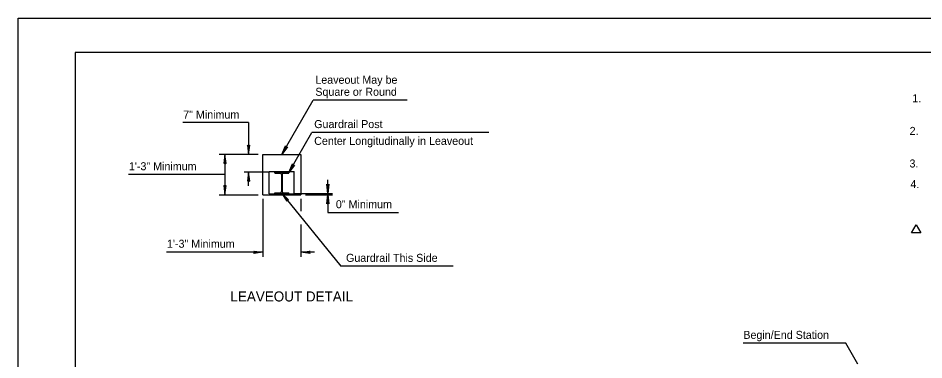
# Model space of a CAD drawing. Extents: x -1700 to 1700, y -1137 to 1100.
# Drawn here: x -1700 to 281, y 353 to 1100 of the extents above; entities that cross this region are included whole.
import ezdxf

# ---------------------------------------------------------------- set-up
doc = ezdxf.new("R2010")
doc.units = 0
for name, color, linetype in [('1', 7, 'Continuous'), ('25', 7, 'Continuous'), ('42', 7, 'Continuous'), ('44', 7, 'Continuous'), ('54', 7, 'Continuous'), ('56', 7, 'Continuous'), ('63', 7, 'Continuous')]:
    doc.layers.add(name, color=color, linetype=linetype)

msp = doc.modelspace()

# ---------------------------------------------------------------- linework, layer by layer
at = {"layer": '1'}
msp.add_lwpolyline([(-1700, 1100), (1700, 1100), (1700, -1100), (-1700, -1100)], close=True, dxfattribs=at)
at = {"layer": '25'}
for p, q in [((-1123.2, 802.3), (-1054.9, 920.7)), ((-848.9, 920.7), (-1054.9, 920.7)), ((-1195.8, 872), (-1339.4, 872)), ((-1195.8, 872), (-1195.8, 802.3)), ((-1107.7, 762.9), (-1057.4, 850.1)), ((-670.8, 850.1), (-1057.4, 850.1)), ((-1174.7, 802.3), (-1260.1, 802.3)), ((-1247.8, 802.3), (-1247.8, 714.2)), ((-1247.8, 758.2), (-1458.9, 758.2)), ((-1150.7, 763.6), (-1205.8, 763.6)), ((-1195.8, 733.6), (-1195.8, 763.6)), ((-1022.6, 716.9), (-1022.6, 746.9)), ((-1260.1, 714.2), (-1174.7, 714.2)), ((-1123.2, 716.9), (-993.8, 557.7)), ((-1095.7, 716.9), (-1012.6, 716.9)), ((-1071.7, 714.2), (-1012.6, 714.2)), ((-1022.6, 714.2), (-1022.6, 675.3)), ((-1164.5, 705.4), (-1164.5, 578.3)), ((-1081.5, 705.4), (-1081.5, 678.4)), ((-1022.6, 675.3), (-867.7, 675.3)), ((-1081.5, 648.8), (-1081.5, 578.3)), ((-1164.5, 588.3), (-1375.6, 588.3)), ((-1051.5, 588.3), (-1081.5, 588.3)), ((-748.7, 557.7), (-993.8, 557.7)), ((110.3, 389.7), (-114.2, 389.7)), ((136.8, 343.7), (110.3, 389.7))]:
    msp.add_line(p, q, dxfattribs=at)
for points in [[(-1195.8, 819.8), (-1198.3, 822.3), (-1195.8, 802.3), (-1193.3, 822.3)], [(-1114.5, 817.5), (-1111.1, 818.4), (-1123.2, 802.3), (-1115.4, 820.9)], [(-1247.8, 784.8), (-1245.3, 782.3), (-1247.8, 802.3), (-1250.3, 782.3)], [(-1099, 778), (-1095.6, 778.9), (-1107.7, 762.9), (-1099.9, 781.4)], [(-1195.8, 746.1), (-1193.3, 743.6), (-1195.8, 763.6), (-1198.3, 743.6)], [(-1247.8, 731.7), (-1250.3, 734.2), (-1247.8, 714.2), (-1245.3, 734.2)], [(-1022.6, 734.4), (-1020.1, 736.9), (-1022.6, 716.9), (-1025.1, 736.9)], [(-1112.2, 703.3), (-1108.7, 703), (-1123.2, 716.9), (-1112.5, 699.8)], [(-1022.6, 696.7), (-1025.1, 694.2), (-1022.6, 714.2), (-1020.1, 694.2)], [(-1182, 588.3), (-1184.5, 590.8), (-1164.5, 588.3), (-1184.5, 585.8)], [(-1064, 588.3), (-1061.5, 585.8), (-1081.5, 588.3), (-1061.5, 590.8)]]:
    msp.add_lwpolyline(points, close=True, dxfattribs=at)
at = {"layer": '42'}
for p, q in [((-1151, 715.9), (-1151, 765)), ((-1151, 765), (-1096.4, 765)), ((-1138.8, 761.6), (-1138.8, 762.7)), ((-1138.5, 762.9), (-1107.9, 762.9)), ((-1138.5, 761.4), (-1126.9, 761.4)), ((-1123.9, 758.4), (-1123.9, 721.4)), ((-1122.6, 758.4), (-1122.6, 721.4)), ((-1119.6, 761.4), (-1107.9, 761.4)), ((-1107.7, 761.6), (-1107.7, 762.7)), ((-1096.4, 715.9), (-1096.4, 765)), ((-1151, 715.9), (-1096.4, 715.9)), ((-1138.8, 717.2), (-1138.8, 718.2)), ((-1138.5, 718.5), (-1126.9, 718.5)), ((-1138.5, 716.9), (-1107.9, 716.9)), ((-1119.6, 718.5), (-1107.9, 718.5)), ((-1107.7, 717.2), (-1107.7, 718.2))]:
    msp.add_line(p, q, dxfattribs=at)
for centre, radius, start, end in [((-1138.5, 762.7), 0.247, 90, 180), ((-1138.5, 761.6), 0.247, 180, 270), ((-1126.9, 758.4), 2.96, 0, 90), ((-1119.6, 758.4), 2.96, 90, 180), ((-1107.9, 762.7), 0.247, 0, 90), ((-1107.9, 761.6), 0.247, 270, 0), ((-1138.5, 718.2), 0.247, 90, 180), ((-1138.5, 717.2), 0.247, 180, 270), ((-1126.9, 721.4), 2.96, 270, 0), ((-1119.6, 721.4), 2.96, 180, 270), ((-1107.9, 718.2), 0.247, 0, 90), ((-1107.9, 717.2), 0.247, 270, 0)]:
    msp.add_arc(centre, radius, start, end, dxfattribs=at)
at = {"layer": '44'}
msp.add_line((-1164.7, 714.2), (-1081.7, 714.2), dxfattribs=at)
msp.add_lwpolyline([(-1164.7, 714.2), (-1164.7, 802.3), (-1081.7, 802.3), (-1081.7, 714.2)], dxfattribs=at)
at = {"layer": '56'}
msp.add_lwpolyline([(254.3, 631.1), (264.4, 648.6), (274.5, 631.1)], close=True, dxfattribs=at)
at = {"layer": '63'}
msp.add_line((-1696, 1099.6), (-1696, 1099.6), dxfattribs=at)
msp.add_lwpolyline([(1575, 1025), (-1575, 1025), (-1575, -1025), (1575, -1025)], close=True, dxfattribs=at)

# ---------------------------------------------------------------- texts
at = {"layer": '25'}
for s, p in [('Leaveout May be', (-1049.9, 956.6)), ('Square or Round', (-1049.9, 930.3)), ('7" Minimum', (-1338.9, 880.5)), ('Guardrail Post', (-1052.4, 859.7)), ('Center Longitudinally in Leaveout', (-1052.4, 823)), ('1\'-3" Minimum', (-1457.7, 767.6)), ('0" Minimum', (-1005, 684.6)), ('1\'-3" Minimum', (-1374.4, 598.2)), ('Guardrail This Side', (-982.8, 567.4)), ('Begin/End Station', (-113.8, 399.1))]:
    msp.add_text(s, height=17.5, dxfattribs=at).set_placement(p)
at = {"layer": '54'}
for s, height, p in [('1.', 17.5, (255.7, 916.1)), ('2.', 17.5, (249.9, 844.8)), ('3.', 17.5, (249.6, 773.6)), ('4.', 17.5, (251.6, 728.6)), ('LEAVEOUT DETAIL', 22, (-1235.7, 480.8))]:
    msp.add_text(s, height=height, dxfattribs=at).set_placement(p)

doc.saveas('drawing.dxf')
